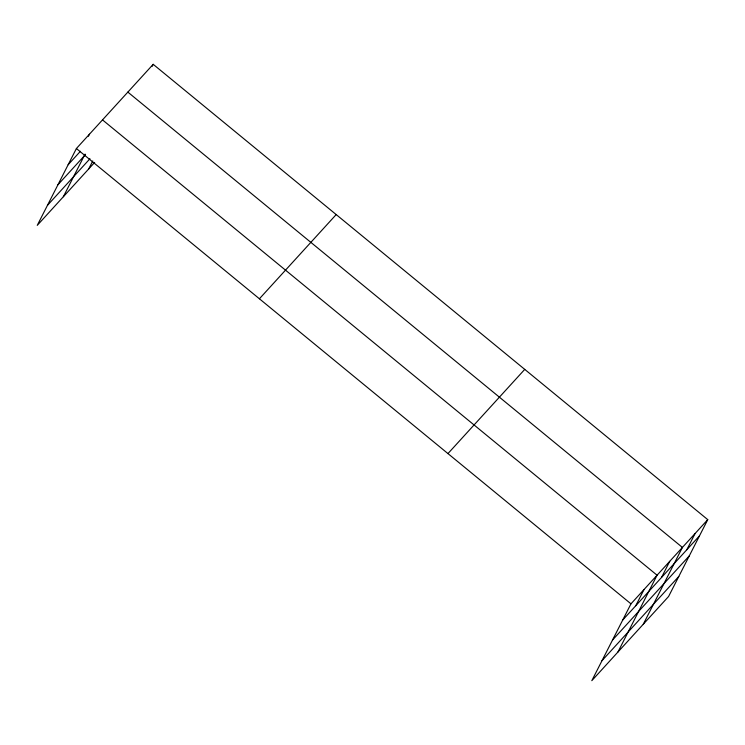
<?xml version="1.0" encoding="UTF-8"?>
<svg xmlns="http://www.w3.org/2000/svg" width="745" height="745" viewBox="0 0 745 745"><rect width="100%" height="100%" fill="white"/><g stroke="black" fill="none" stroke-linecap="round" stroke-linejoin="round"><path stroke-width="1.12" d="M707.75 519.638L630.968 603.841L591.809 680.679L668.6 596.475L707.75 519.638L153.191 64.321L76.4 148.525L37.25 225.363L94.662 162.41M88.422 136.242L89.456 134.212M63.353 196.736L85.07 154.113M88.692 168.947L92.771 160.948M152.157 66.352L153.191 64.321M635.755 605.741L644.015 589.528M617.922 652.052L657.071 575.214L102.512 119.898M661.476 577.533L669.746 561.32M643.261 624.263L682.411 547.426L127.851 92.11M686.816 549.745L695.085 533.532M68.14 164.738L80.423 151.272M57.942 184.751L85.545 154.485M47.447 205.359L89.949 158.75M259.409 298.782L336.191 214.569M447.959 453.584L524.741 369.38M622.699 620.054L699.49 535.841M612.511 640.057L689.293 555.854M602.007 660.675L678.797 576.462M76.4 148.525L630.968 603.841"/></g></svg>
